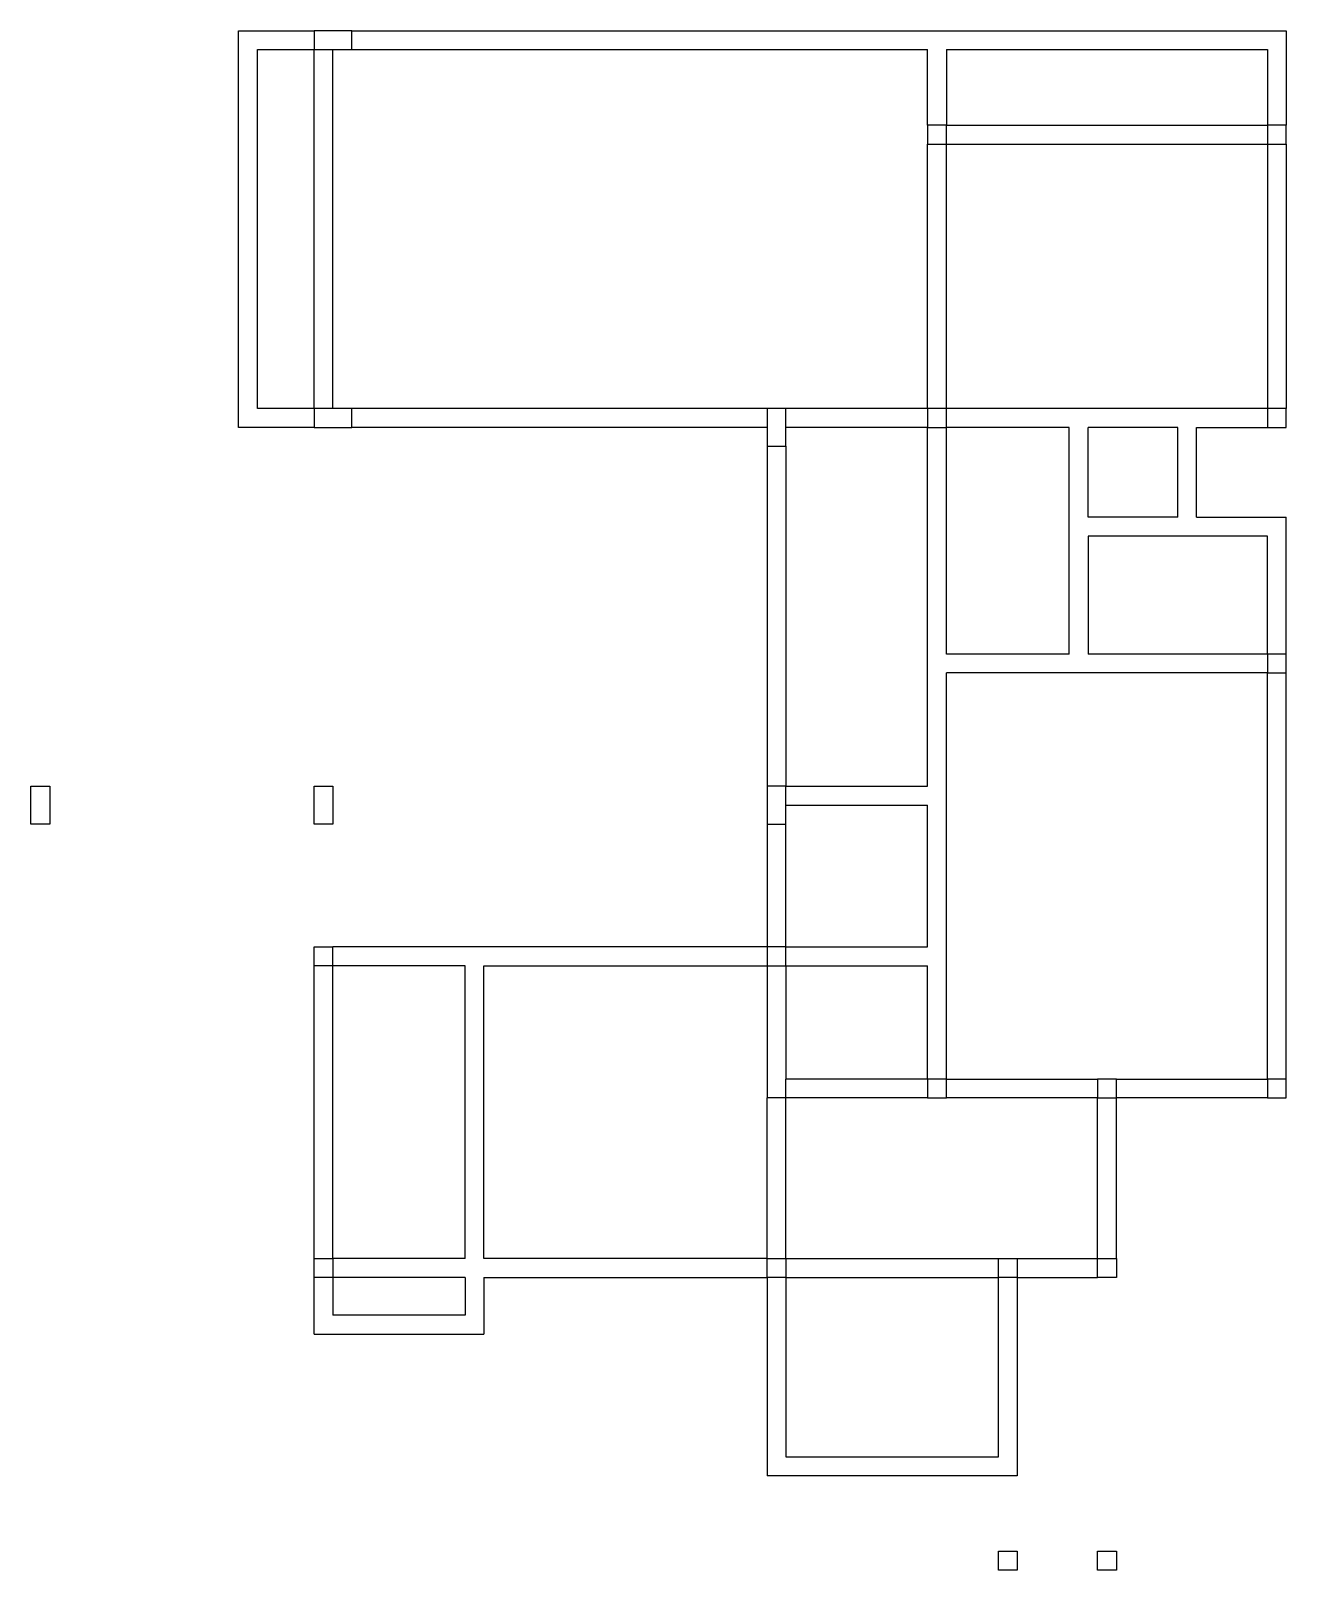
# Model space of a CAD drawing. Extents: x -8.3 to 5, y -7.1 to 9.2.
import ezdxf

# ---------------------------------------------------------------- set-up
doc = ezdxf.new("R2010")
doc.units = 0
doc.layers.get('0').update_dxf_attribs({"linetype": 'CONTINUOUS'})
doc.layers.add('SECTIONCUTEDGES', color=7, linetype='CONTINUOUS')

msp = doc.modelspace()

# ---------------------------------------------------------------- linework, layer by layer
for p, q in [((-6.071, 9.247), (-5.271, 9.247)), ((-6.071, 5.047), (-6.071, 9.247)), ((-4.871, 9.247), (5.029, 9.247)), ((5.029, 9.247), (5.029, 8.247)), ((-5.871, 5.247), (-5.871, 9.047)), ((-5.871, 9.047), (-5.271, 9.047)), ((-5.271, 5.247), (-5.271, 9.047)), ((-5.071, 5.247), (-5.071, 9.047)), ((-4.871, 9.047), (1.229, 9.047)), ((1.229, 8.247), (1.229, 9.047)), ((1.429, 9.047), (1.429, 8.247)), ((1.429, 9.047), (4.829, 9.047)), ((4.829, 9.047), (4.829, 8.247)), ((1.429, 8.247), (4.829, 8.247)), ((1.229, 5.247), (1.229, 8.047)), ((1.429, 8.047), (4.829, 8.047)), ((1.429, 5.247), (1.429, 8.047)), ((4.829, 8.047), (4.829, 5.247)), ((5.029, 8.047), (5.029, 5.247)), ((-5.271, 5.247), (-5.871, 5.247)), ((-0.471, 5.247), (-4.871, 5.247)), ((1.229, 5.247), (-0.271, 5.247)), ((4.829, 5.247), (1.429, 5.247)), ((-5.271, 5.047), (-6.071, 5.047)), ((-0.471, 5.047), (-4.871, 5.047)), ((1.229, 5.047), (-0.271, 5.047)), ((1.229, 1.247), (1.229, 5.047)), ((1.429, 2.647), (1.429, 5.047)), ((2.729, 5.047), (1.429, 5.047)), ((2.729, 2.647), (2.729, 5.047)), ((2.929, 4.097), (2.929, 5.047)), ((3.879, 5.047), (2.929, 5.047)), ((3.879, 4.097), (3.879, 5.047)), ((4.079, 4.097), (4.079, 5.047)), ((4.079, 5.047), (4.829, 5.047)), ((-0.471, 4.847), (-0.471, 1.247)), ((-0.271, 4.847), (-0.271, 1.247)), ((3.879, 4.097), (2.929, 4.097)), ((4.079, 4.097), (5.029, 4.097)), ((5.029, 2.647), (5.029, 4.097)), ((4.829, 3.897), (2.929, 3.897)), ((2.929, 3.897), (2.929, 2.647)), ((4.829, 2.647), (4.829, 3.897)), ((2.729, 2.647), (1.429, 2.647)), ((4.829, 2.647), (2.929, 2.647)), ((1.429, -1.853), (1.429, 2.447)), ((4.829, 2.447), (1.429, 2.447)), ((4.829, -1.853), (4.829, 2.447)), ((5.029, -1.853), (5.029, 2.447)), ((-8.271, 0.847), (-8.271, 1.247)), ((-8.271, 1.247), (-8.071, 1.247)), ((-8.071, 1.247), (-8.071, 0.847)), ((-5.271, 1.247), (-5.071, 1.247)), ((-5.271, 0.847), (-5.271, 1.247)), ((-5.071, 1.247), (-5.071, 0.847)), ((-0.271, 1.247), (1.229, 1.247)), ((-0.271, 1.047), (1.229, 1.047)), ((1.229, -0.453), (1.229, 1.047)), ((-8.071, 0.847), (-8.271, 0.847)), ((-5.071, 0.847), (-5.271, 0.847)), ((-0.471, 0.847), (-0.471, -0.453)), ((-0.271, -0.453), (-0.271, 0.847)), ((-5.271, -0.453), (-5.071, -0.453)), ((-5.271, -0.653), (-5.271, -0.453)), ((-0.471, -0.453), (-5.071, -0.453)), ((-5.071, -0.653), (-5.071, -0.453)), ((-0.271, -0.453), (1.229, -0.453)), ((-5.071, -0.653), (-5.271, -0.653)), ((-5.271, -3.753), (-5.271, -0.653)), ((-3.671, -0.653), (-5.071, -0.653)), ((-5.071, -3.753), (-5.071, -0.653)), ((-3.671, -3.753), (-3.671, -0.653)), ((-3.471, -3.753), (-3.471, -0.653)), ((-3.471, -0.653), (-0.471, -0.653)), ((-0.471, -0.653), (-0.471, -2.053)), ((-0.271, -0.653), (-0.271, -1.853)), ((-0.271, -0.653), (1.229, -0.653)), ((1.229, -1.853), (1.229, -0.653)), ((1.229, -1.853), (-0.271, -1.853)), ((-0.271, -2.053), (-0.271, -1.853)), ((1.429, -1.853), (3.029, -1.853)), ((3.229, -1.853), (4.829, -1.853)), ((-0.271, -2.053), (-0.471, -2.053)), ((-0.471, -3.753), (-0.471, -2.053)), ((-0.271, -3.753), (-0.271, -2.053)), ((1.229, -2.053), (-0.271, -2.053)), ((3.029, -2.053), (1.429, -2.053)), ((3.029, -3.753), (3.029, -2.053)), ((4.829, -2.053), (3.229, -2.053)), ((3.229, -3.753), (3.229, -2.053)), ((-5.271, -3.753), (-5.071, -3.753)), ((-5.271, -3.953), (-5.271, -3.753)), ((-3.671, -3.753), (-5.071, -3.753)), ((-5.071, -3.753), (-5.071, -3.953)), ((-0.471, -3.753), (-3.471, -3.753)), ((-0.471, -3.753), (-0.271, -3.753)), ((-0.471, -3.953), (-0.471, -3.753)), ((-0.271, -3.753), (-0.271, -3.953)), ((-0.271, -3.753), (1.979, -3.753)), ((1.979, -3.753), (2.179, -3.753)), ((1.979, -3.953), (1.979, -3.753)), ((2.179, -3.753), (2.179, -3.953)), ((2.179, -3.753), (3.029, -3.753)), ((3.029, -3.753), (3.229, -3.753)), ((3.029, -3.953), (3.029, -3.753)), ((3.229, -3.753), (3.229, -3.953)), ((-5.071, -3.953), (-5.271, -3.953)), ((-5.271, -4.553), (-5.271, -3.953)), ((-5.071, -3.953), (-5.071, -4.353)), ((-3.671, -3.953), (-5.071, -3.953)), ((-3.671, -3.953), (-3.671, -4.353)), ((-3.471, -3.953), (-3.471, -4.553)), ((-3.471, -3.953), (-0.471, -3.953)), ((-0.471, -3.953), (-0.471, -6.053)), ((-0.271, -3.953), (-0.471, -3.953)), ((-0.271, -3.953), (1.979, -3.953)), ((-0.271, -3.953), (-0.271, -5.853)), ((1.979, -5.853), (1.979, -3.953)), ((2.179, -3.953), (1.979, -3.953)), ((2.179, -3.953), (2.179, -6.053)), ((2.179, -3.953), (3.029, -3.953)), ((3.229, -3.953), (3.029, -3.953)), ((-3.671, -4.353), (-5.071, -4.353)), ((-5.271, -4.553), (-3.471, -4.553)), ((-0.271, -5.853), (1.979, -5.853)), ((2.179, -6.053), (-0.471, -6.053)), ((1.979, -7.053), (1.979, -6.853)), ((1.979, -6.853), (2.179, -6.853)), ((2.179, -6.853), (2.179, -7.053)), ((3.029, -6.853), (3.229, -6.853)), ((3.029, -7.053), (3.029, -6.853)), ((3.229, -6.853), (3.229, -7.053)), ((2.179, -7.053), (1.979, -7.053)), ((3.229, -7.053), (3.029, -7.053))]:
    msp.add_line(p, q)
at = {"layer": 'SECTIONCUTEDGES'}
for p, q in [((-5.271, 9.247), (-5.271, 9.047)), ((-4.871, 9.247), (-5.271, 9.247)), ((-4.871, 9.047), (-4.871, 9.247)), ((-5.271, 9.047), (-5.071, 9.047)), ((-5.071, 9.047), (-4.871, 9.047)), ((1.429, 8.247), (1.229, 8.247)), ((1.229, 8.247), (1.229, 8.047)), ((1.429, 8.047), (1.429, 8.247)), ((5.029, 8.247), (4.829, 8.247)), ((4.829, 8.247), (4.829, 8.047)), ((5.029, 8.047), (5.029, 8.247)), ((1.229, 8.047), (1.429, 8.047)), ((4.829, 8.047), (5.029, 8.047)), ((-5.271, 5.247), (-5.271, 5.047)), ((-5.071, 5.247), (-5.271, 5.247)), ((-4.871, 5.247), (-5.071, 5.247)), ((-4.871, 5.047), (-4.871, 5.247)), ((-0.271, 5.247), (-0.471, 5.247)), ((-0.471, 5.247), (-0.471, 5.047)), ((-0.271, 5.047), (-0.271, 5.247)), ((1.429, 5.247), (1.229, 5.247)), ((1.229, 5.247), (1.229, 5.047)), ((1.429, 5.047), (1.429, 5.247)), ((5.029, 5.247), (4.829, 5.247)), ((4.829, 5.247), (4.829, 5.047)), ((5.029, 5.047), (5.029, 5.247)), ((-5.271, 5.047), (-4.871, 5.047)), ((-0.471, 5.047), (-0.471, 4.847)), ((-0.271, 4.847), (-0.271, 5.047)), ((1.229, 5.047), (1.429, 5.047)), ((4.829, 5.047), (5.029, 5.047)), ((-0.471, 4.847), (-0.271, 4.847)), ((5.029, 2.647), (4.829, 2.647)), ((4.829, 2.647), (4.829, 2.447)), ((5.029, 2.447), (5.029, 2.647)), ((4.829, 2.447), (5.029, 2.447)), ((-0.271, 1.247), (-0.471, 1.247)), ((-0.471, 1.247), (-0.471, 0.847)), ((-0.271, 1.047), (-0.271, 1.247)), ((-0.271, 0.847), (-0.271, 1.047)), ((-0.471, 0.847), (-0.271, 0.847)), ((-0.271, -0.453), (-0.471, -0.453)), ((-0.471, -0.453), (-0.471, -0.653)), ((-0.271, -0.653), (-0.271, -0.453)), ((-0.471, -0.653), (-0.271, -0.653)), ((1.429, -1.853), (1.229, -1.853)), ((1.229, -1.853), (1.229, -2.053)), ((1.429, -2.053), (1.429, -1.853)), ((3.229, -1.853), (3.029, -1.853)), ((3.029, -1.853), (3.029, -2.053)), ((3.229, -2.053), (3.229, -1.853)), ((5.029, -1.853), (4.829, -1.853)), ((4.829, -1.853), (4.829, -2.053)), ((5.029, -2.053), (5.029, -1.853)), ((1.229, -2.053), (1.429, -2.053)), ((3.029, -2.053), (3.229, -2.053)), ((4.829, -2.053), (5.029, -2.053))]:
    msp.add_line(p, q, dxfattribs=at)

doc.saveas('drawing.dxf')
